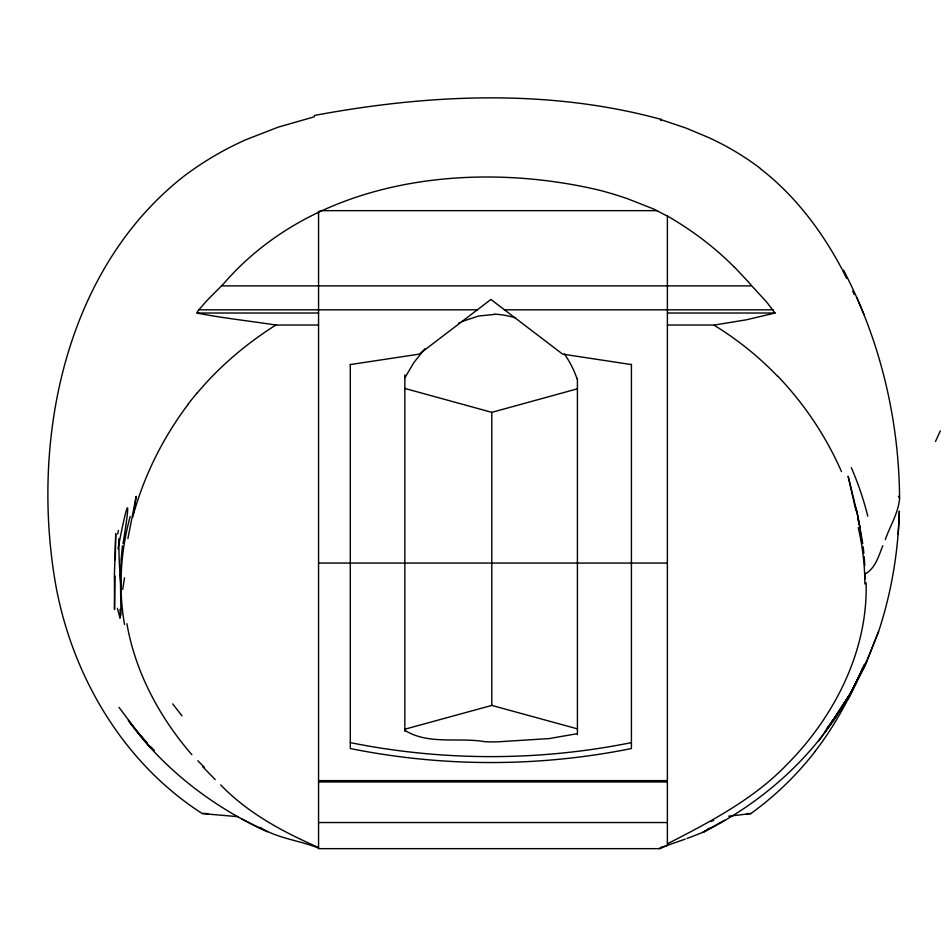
<?xml version="1.0" encoding="UTF-8"?>
<svg xmlns="http://www.w3.org/2000/svg" width="947" height="947" viewBox="0 0 947 947"><rect width="100%" height="100%" fill="white"/><g stroke="black" fill="none" stroke-linecap="round" stroke-linejoin="round"><path stroke-width="1.42" d="M115.061 575.894L114.516 609.501L114.398 574.782L115.735 533.516L115.309 559.819M120.352 574.687L120.991 615.148M898.194 534.191L899.366 511.084C898.194 552.006 891.435 592.739 878.556 631.625L866.114 662.924L850.726 692.944L832.52 721.176L827.074 727.947M121.121 560.068L122.412 545.78M122.767 589.425L124.448 577.788M133.882 512.339L136.19 496.335L127.916 538.547M132.734 517.015C143.672 476.377 162.766 437.976 188.098 404.393M814.929 751.527C835.562 725.059 851.081 695.086 864.552 664.463L849.412 696.282L866.446 661.858L851.116 692.494L866.114 662.924L878.556 631.625M882.829 545.744C878.591 555.96 875.49 568.318 865.025 574.036M885.315 539.624C889.943 525.94 898.549 512.931 899.579 498.288C899.058 419.225 880.142 340.127 843.446 270.013M848.157 699.075L856.005 683.059A410.193 410.134 0 0 0 862.634 667.907M404.843 377.877L413.827 362.606L424.883 348.768M850.726 692.944L866.114 662.924M840.486 708.877L849.246 695.358L864.67 665.978L858.562 677.46M318.559 325.034L275.885 325.034C250.541 321.08 225.007 318.381 199.805 313.599C192.987 313.836 201.948 307.183 202.847 305.171C209.642 297.287 217.408 290.338 224.486 282.727C315.552 178.462 470.623 159.889 598.859 190.075A365.222 365.163 0 0 1 627.873 198.858L653.726 209.038L667.386 216.129L667.386 845.422L659.763 848.654L318.559 848.654L318.559 211.418M818.587 741.099L843.232 705.468C810.016 760.488 760.204 803.754 702.852 832.354L686.989 838.509M838.095 712.57L831.04 722.963L833.407 719.365M836.58 714.559L849.246 695.358M843.232 705.468L825.145 731.747L836.379 716.192M709.125 828.163L708.557 828.803M197.402 392.768C219.763 366.217 246.528 343.501 275.885 325.034M711.233 821.629L712.345 820.647M707.208 829.915L702.852 832.354L724.727 820.197M458.573 323.14L460.171 322.359M667.386 843.848C709.705 822.079 753.232 799.517 786.626 764.845C834.236 717.092 868.139 650.755 866.091 582.772M461.781 321.613L478.566 316.014L494.417 314.428M661.681 847.174L660.722 847.601M661.101 847.541L662.427 847.068M663.764 846.606L685.202 839.137M404.843 388.436L491.801 412.347L577.421 388.803M404.843 729.214L491.801 705.42L577.421 728.859M577.421 733.665L549.165 738.577L498.714 741.773A158.315 158.291 0 0 1 485.053 741.726C458.62 737.097 428.624 745.147 404.843 730.362M221.598 285.887L751.788 285.887L766.715 302.117L775.06 313.019L746.129 319.849L714.417 325.034L667.386 325.034M631.424 742.614C538.985 761.305 442.723 761.27 350.295 742.614M728.669 816.196L750.876 813.603L746.485 813.603M350.295 364.583L419.213 354.119L490.913 299.465L562.613 354.119L631.424 364.583M320.098 210.648L657.36 210.648M198.74 309.823L477.312 309.823M504.502 309.823L773.143 309.823M196.727 313.019L318.559 313.019M667.386 313.019L775.06 313.019M318.559 563.063L667.386 563.063M318.559 780.624L667.386 780.624M318.559 781.95L667.386 781.95M201.818 813.307L208.316 813.686M318.559 822.541L667.386 822.541M202.256 813.603L238.301 816.693M660.911 119.346C548.337 88.497 428.103 94.191 314.345 115.475L314.345 116.801L278.181 127.147L245.853 139.718A318.441 318.381 0 0 0 184.097 176.071C63.508 270.404 30.138 443.066 56.157 587.282C73.168 677.259 123.264 762.288 200.918 812.715M660.911 119.63L685.971 128.058L708.344 137.422A274.204 274.156 0 0 1 760.524 168.554M318.559 848.133C299.441 840.273 277.282 838.497 259.975 827.24M318.559 847.518C283.046 831.939 247.818 813.189 220.71 784.909M147.223 742.993L138.44 733.144L150.549 747.775L128.366 720.537C163.665 769.378 212.862 806.915 267.468 831.833M242.172 819.202L261.893 829.122M898.407 496.299L899.023 496.82M760.417 168.696C794.912 195.413 821.783 230.902 842.061 269.303M215.218 779.559L202.8 766.857M734.043 266.675L747.846 281.342M150.206 746.224L154.337 750.391M777.511 375.888C804.181 403.753 826.021 436.271 841.481 471.606M748.461 282.04L751.196 285.177M191.862 754.712C159.664 717.471 135.374 672.488 126.91 623.682M118.991 707.385L140.736 736.186M842.652 270.44L846.701 278.418M864.031 314.593L856.763 297.429M852.714 291.108L854.265 294.6M119.76 617.243L117.416 608.305M899.271 497.222L899.579 498.288M855.946 510.705L848.133 476.246L857.958 516.293L862.753 543.602M857.698 517.962L860.03 527.42M856.088 508.101L856.289 508.953M856.502 510.09L859.237 524.437M859.497 526.07L859.769 527.775M860.314 531.374L860.859 535.221M863.155 546.762L863.865 553.249M861.368 539.245L861.533 540.619M864.173 556.552L864.789 565.489M865.073 573.278L865.144 578.724M660.911 119.18L660.911 120.6M659.763 848.015L659.763 848.654M631.424 364.323L631.424 748.532C538.985 767.224 442.723 767.188 350.295 748.532L350.295 364.323M577.421 378.824L577.421 734.706M491.801 412.347L491.801 705.42M404.843 374.929L404.843 731.143M815 751.587A312.238 312.19 0 0 1 750.853 813.568M708.19 828.814A402.392 29.594 -3.2 0 1 706.699 829.939M713.174 820.706A369.294 23.888 3.8 0 1 713.659 820.481M858.254 527.645A229.943 192.383 62.1 0 1 864.883 583.979M935.494 441.503A734.588 13.601 -64 0 1 940.359 430.885M118.032 548.787A55.613 2.107 -79.8 0 1 127.3 507.923A55.613 2.107 -79.8 0 1 123.063 543.46M120.541 574.474A54.381 8.18 -86.3 0 1 121.299 560.151M119.997 609.383A55.246 2.699 82 0 1 119.914 618.308M121.015 586.891A54.666 5.67 87.4 0 1 118.849 538.736M117.7 534.049A55.932 9.648 -85.7 0 1 118.387 530.474M494.441 314.144A84.768 84.757 0 0 1 515.357 317.849M564.436 353.953A104.43 104.407 0 0 1 577.197 379.167M667.446 216.058A339.322 265.053 0 0 1 733.937 266.746M204.528 767.484A193.188 3.35 46.4 0 1 197.828 760.737M182.025 715.873A269.599 36.957 57.8 0 1 172.733 703.905M124.542 624.511A236.88 202.078 -60.1 0 1 130.153 516.553M187.991 404.322A302.91 301.655 -52.3 0 1 197.307 392.685M714.251 325.306A319.755 319.222 22.3 0 1 777.369 376.018M851.306 467.652A273.766 240.431 61.3 0 1 867.783 516.21"/></g></svg>
